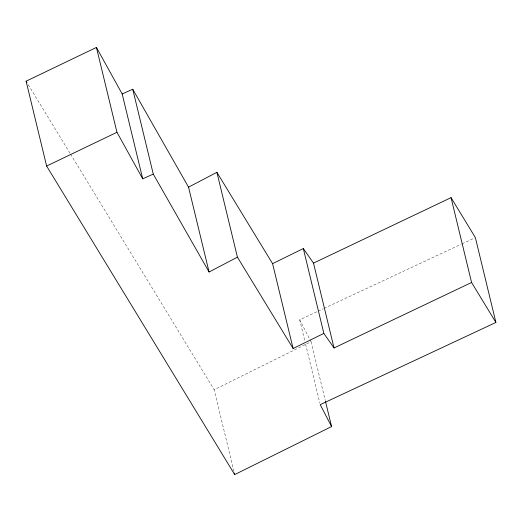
<?xml version="1.0" encoding="UTF-8"?>
<svg xmlns="http://www.w3.org/2000/svg" width="522" height="522" viewBox="0 0 522 522"><rect width="100%" height="100%" fill="white"/><g stroke="black" fill="none" stroke-linecap="round" stroke-linejoin="round"><path stroke-width="0.39" stroke-dasharray="2.61 1.96" d="M233.928 471.431L214.164 389.725L311.047 341.727L299.693 319.797L317.409 311.51M318.146 311.164L323.314 308.743M324.051 308.398L461.35 244.165M462.087 243.826L474.635 237.954M28.221 84.668L70.15 153.461M70.574 154.16L214.164 389.725M311.047 341.727L325.304 400.655M299.693 319.797L304.822 341.01M305.585 344.155L319.842 403.075"/><path stroke-width="0.78" d="M216.891 172.319L237.419 257.17L209.074 272.008L188.546 187.157L216.891 172.319L272.588 263.662L293.116 348.513L323.849 333.401L303.321 248.55L272.588 263.662M122.187 93.973L132.738 89.236L153.266 174.087L142.715 178.824L122.187 93.973L96.433 47.424L26.1 81.197L46.628 166.048L234.691 474.576L331.574 426.578L325.493 401.438M46.628 166.048L116.961 132.275L96.433 47.424M451.047 197.636L471.575 282.487L334.034 347.965L313.507 263.114L451.047 197.636L475.372 237.608L495.9 322.459L320.221 404.648L331.574 426.578M303.321 248.55L313.507 263.114M323.849 333.401L334.034 347.965M237.419 257.17L293.116 348.513M26.1 81.197L26.948 82.587M471.575 282.487L495.9 322.459M132.738 89.236L188.546 187.157M153.266 174.087L209.074 272.008M116.961 132.275L142.715 178.824M234.306 473.004L234.691 474.576"/></g></svg>
